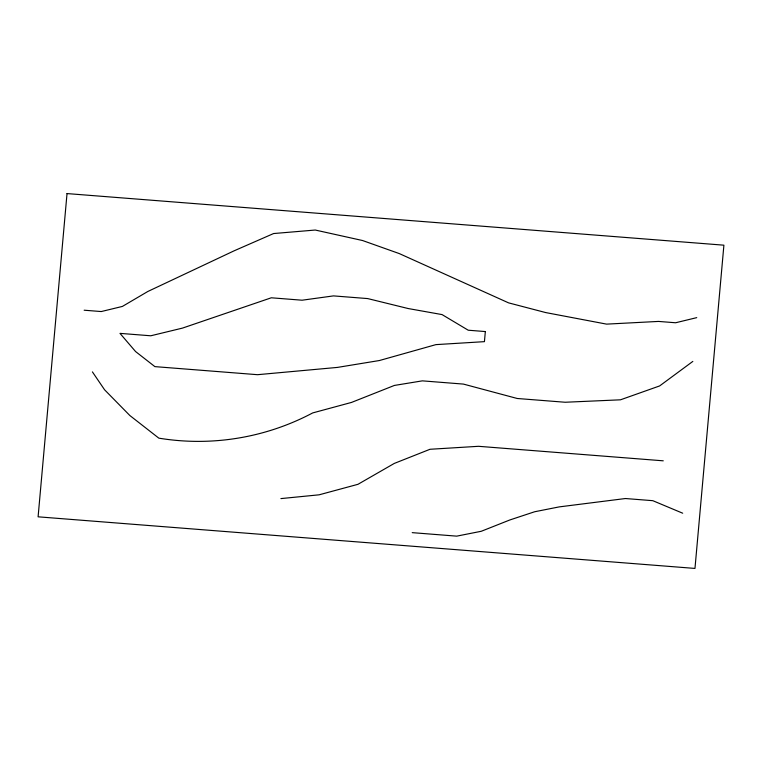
<?xml version="1.0" encoding="UTF-8"?>
<svg xmlns="http://www.w3.org/2000/svg" width="762" height="762" viewBox="0 0 762 762"><rect width="100%" height="100%" fill="white"/><g stroke="black" fill="none" stroke-linecap="round" stroke-linejoin="round"><path stroke-width="1.14" d="M692.829 361.417L659.625 385.934L620.487 399.812L565.147 402.25L517.246 398.488L463.41 384.086L422.358 380.857L394.383 385.439L351.52 402.422L312.687 412.928A239.811 235.41 -13.1 0 1 158.829 438.15L129.854 415.528L104.594 389.801L92.412 371.894M696.744 317.64L675.618 322.764L658.511 321.421L606.59 324.126L545.611 312.553L508.578 302.866L399.288 253.584L362.56 240.525L315.268 230.038L273.606 233.543L234.172 250.793L147.838 291.475L122.387 306.429L101.251 311.553L84.153 310.21M280.902 498.596L319.135 494.814L357.978 484.308L394.297 463.42L430.016 449.275L478.517 446.303L663.264 460.82M412.223 532.648L456.695 536.143L481.251 531.285L509.826 519.97L534.676 511.75L559.222 506.892L625.431 498.529L652.805 500.682L682.695 513.207M67.027 193.577L38.1 516.817L694.973 568.423L723.9 245.183L67.027 193.577M485.337 331.556L484.432 341.652L435.931 344.624L379.39 360.531L337.433 367.408L257.537 374.694L154.896 366.627L135.579 351.549L119.977 333.365L150.771 335.785L182.461 328.108L271.31 297.79L302.095 300.209L333.489 295.894L367.703 298.58L408.156 308.534L442.065 314.592L468.23 330.213L485.337 331.556"/></g></svg>
